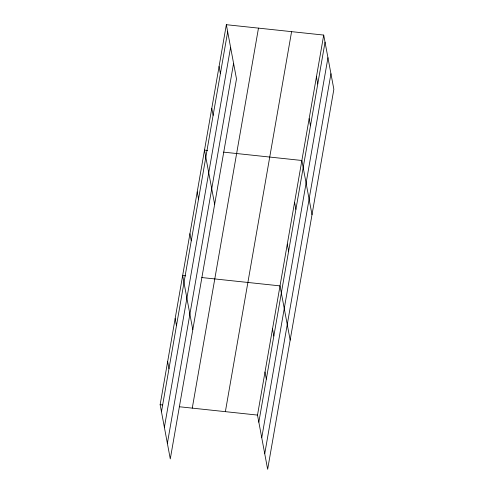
<?xml version="1.0" encoding="UTF-8"?>
<svg xmlns="http://www.w3.org/2000/svg" width="494" height="494" viewBox="0 0 494 494"><rect width="100%" height="100%" fill="white"/><g stroke="black" fill="none" stroke-linecap="round" stroke-linejoin="round"><path stroke-width="0.74" d="M226.351 24.7L236.496 78.916L170.288 458.926L160.142 404.709L226.351 24.7L323.712 35.074L333.858 89.291L267.649 469.3L257.504 415.084L323.712 35.074M161.47 411.798L227.672 31.789M164.379 427.347L230.587 47.344M167.373 443.371L233.582 63.362M192.271 408.13L258.479 28.127M225.375 411.663L291.584 31.653M258.831 422.172L325.04 42.169M261.746 437.727L327.948 57.718M264.741 453.751L330.949 73.742M207.56 150.429L204.497 150.102L214.643 204.318M223.628 152.14L301.865 160.482L312.01 214.692M185.713 275.831L182.65 275.504L192.796 329.72M201.774 277.542L280.018 285.884L290.163 340.094M160.142 404.709L162.433 404.95M179.266 406.747L257.504 415.084M316.432 76.879L317.759 83.968M309.145 118.677L310.473 125.766M294.585 202.281L295.906 209.37M287.298 244.079L288.626 251.168M272.515 328.948L273.837 336.037M219.064 66.499L220.392 73.587M265.006 372.019L266.334 379.108M211.784 108.303L213.112 115.392M197.217 191.9L198.545 198.996M189.937 233.705L191.258 240.794M175.148 318.574L176.475 325.663M167.645 361.639L168.973 368.728"/></g></svg>
